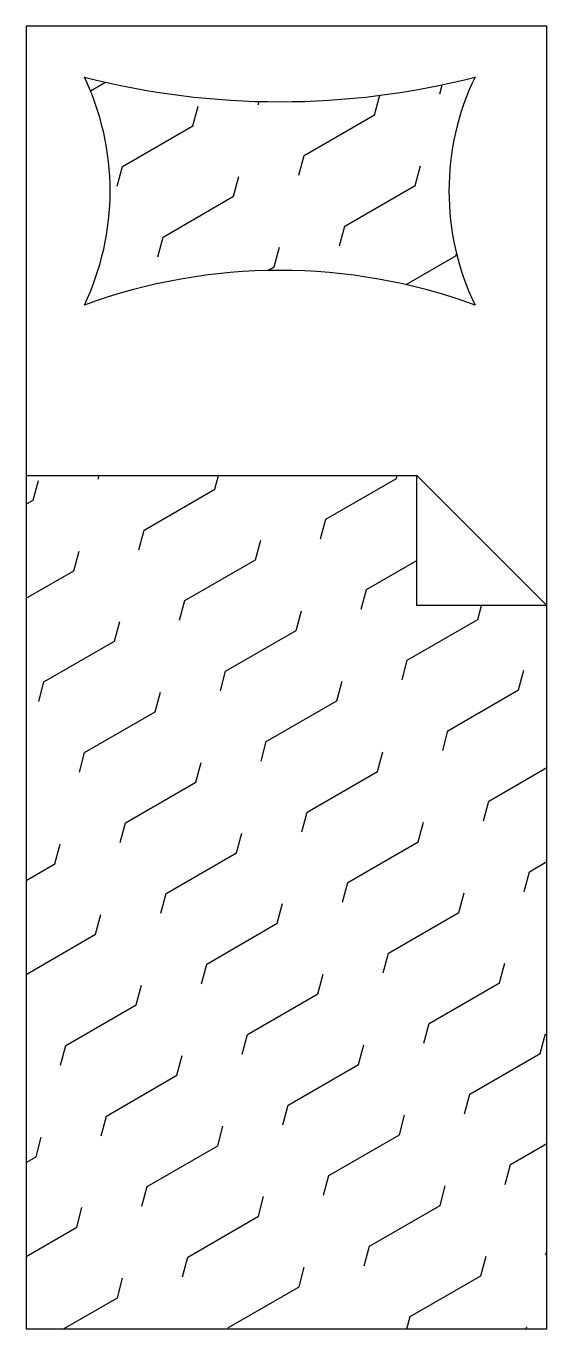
# Model space of a CAD drawing. Extents: x 237.37 to 238.17, y 107.07 to 109.07.
import ezdxf

# ---------------------------------------------------------------- set-up
doc = ezdxf.new("R2010")
doc.units = 0
doc.header["$MEASUREMENT"] = 0
doc.layers.get('0').update_dxf_attribs({"linetype": 'CONTINUOUS'})
doc.layers.add('01', color=1, linetype='CONTINUOUS')

# ---------------------------------------------------------------- blocks, each defined once
blk = doc.blocks.new('*X0')
at = {"color": 0}
for p, q in [((3.4061, 4.1316), (3.4293, 4.145)), ((3.9426, 4.1271), (3.9463, 4.1411)), ((3.8424, 4.0948), (3.8504, 4.1248)), ((3.5634, 4.078), (3.5715, 4.1082)), ((3.6635, 4.1104), (3.6649, 4.1154)), ((3.7341, 4.0323), (3.8424, 4.0948)), ((3.4551, 4.0155), (3.5634, 4.078)), ((3.726, 4.0021), (3.7341, 4.0323)), ((3.447, 3.9854), (3.4551, 4.0155)), ((3.9049, 3.9865), (3.913, 4.0167)), ((3.6259, 3.9698), (3.634, 4)), ((3.7966, 3.924), (3.9049, 3.9865)), ((3.5176, 3.9073), (3.6259, 3.9698)), ((3.7885, 3.8939), (3.7966, 3.924)), ((3.5095, 3.8771), (3.5176, 3.9073)), ((3.6884, 3.8615), (3.6965, 3.8917)), ((3.9674, 3.8783), (3.9683, 3.8817)), ((3.6786, 3.8559), (3.6884, 3.8615)), ((3.891, 3.8342), (3.9674, 3.8783)), ((3.418, 3.5356), (3.4196, 3.5414)), ((3.5969, 3.52), (3.6026, 3.5414)), ((3.8759, 3.5368), (3.8771, 3.5414)), ((3.3179, 3.5033), (3.326, 3.5335)), ((3.4886, 3.4575), (3.5969, 3.52)), ((3.7676, 3.4743), (3.8759, 3.5368)), ((3.3071, 3.4971), (3.3179, 3.5033)), ((3.7595, 3.4441), (3.7676, 3.4743)), ((3.4805, 3.4273), (3.4886, 3.4575)), ((3.6594, 3.4118), (3.6675, 3.442)), ((3.3804, 3.395), (3.3885, 3.4252)), ((3.5511, 3.3493), (3.6594, 3.4118)), ((3.8301, 3.366), (3.9071, 3.4105)), ((3.3071, 3.3528), (3.3804, 3.395)), ((3.822, 3.3358), (3.8301, 3.366)), ((3.543, 3.3191), (3.5511, 3.3493)), ((4.0009, 3.3203), (4.0066, 3.3414)), ((3.7219, 3.3035), (3.73, 3.3337)), ((3.8926, 3.2578), (4.0009, 3.3203)), ((3.4429, 3.2868), (3.451, 3.317)), ((3.6136, 3.241), (3.7219, 3.3035)), ((3.3346, 3.2243), (3.4429, 3.2868)), ((3.6055, 3.2108), (3.6136, 3.241)), ((3.8845, 3.2276), (3.8926, 3.2578)), ((4.0634, 3.212), (4.0715, 3.2422)), ((3.3265, 3.1941), (3.3346, 3.2243)), ((3.7844, 3.1953), (3.7925, 3.2255)), ((3.5054, 3.1785), (3.5135, 3.2087)), ((3.9551, 3.1495), (4.0634, 3.212)), ((3.6761, 3.1328), (3.7844, 3.1953)), ((3.3971, 3.116), (3.5054, 3.1785)), ((3.947, 3.1193), (3.9551, 3.1495)), ((3.668, 3.1026), (3.6761, 3.1328)), ((3.389, 3.0858), (3.3971, 3.116)), ((3.5679, 3.0703), (3.576, 3.1005)), ((3.8469, 3.087), (3.855, 3.1172)), ((3.7386, 3.0245), (3.8469, 3.087)), ((4.0176, 3.0413), (4.1071, 3.0929)), ((3.4596, 3.0078), (3.5679, 3.0703)), ((4.0095, 3.0111), (4.0176, 3.0413)), ((3.7305, 2.9943), (3.7386, 3.0245)), ((3.4515, 2.9776), (3.4596, 3.0078)), ((3.9094, 2.9788), (3.9175, 3.009)), ((3.6304, 2.962), (3.6385, 2.9922)), ((3.3514, 2.9453), (3.3594, 2.9755)), ((3.5221, 2.8995), (3.6304, 2.962)), ((3.8011, 2.9163), (3.9094, 2.9788)), ((3.3071, 2.9197), (3.3514, 2.9453)), ((4.0801, 2.933), (4.1071, 2.9486)), ((4.072, 2.9028), (4.0801, 2.933)), ((3.793, 2.8861), (3.8011, 2.9163)), ((3.9719, 2.8705), (3.98, 2.9007)), ((3.514, 2.8693), (3.5221, 2.8995)), ((3.6929, 2.8538), (3.701, 2.884)), ((3.4139, 2.837), (3.4219, 2.8672)), ((3.8636, 2.808), (3.9719, 2.8705)), ((3.5846, 2.7913), (3.6929, 2.8538)), ((3.3071, 2.7754), (3.4139, 2.837)), ((3.8555, 2.7778), (3.8636, 2.808)), ((3.5765, 2.7611), (3.5846, 2.7913)), ((4.0344, 2.7623), (4.0425, 2.7924)), ((3.7554, 2.7455), (3.7635, 2.7757)), ((3.9261, 2.6998), (4.0344, 2.7623)), ((3.4764, 2.7288), (3.4844, 2.759)), ((3.6471, 2.683), (3.7554, 2.7455)), ((3.3681, 2.6663), (3.4764, 2.7288)), ((3.639, 2.6528), (3.6471, 2.683)), ((3.918, 2.6696), (3.9261, 2.6998)), ((4.0969, 2.654), (4.105, 2.6842)), ((3.36, 2.6361), (3.3681, 2.6663)), ((3.8179, 2.6373), (3.826, 2.6674)), ((3.5389, 2.6205), (3.5469, 2.6507)), ((3.9886, 2.5915), (4.0969, 2.654)), ((3.4306, 2.558), (3.5389, 2.6205)), ((3.7096, 2.5748), (3.8179, 2.6373)), ((3.9805, 2.5613), (3.9886, 2.5915)), ((3.7015, 2.5446), (3.7096, 2.5748)), ((3.4225, 2.5278), (3.4306, 2.558)), ((3.6014, 2.5123), (3.6094, 2.5424)), ((3.8804, 2.529), (3.8885, 2.5592)), ((3.3224, 2.4955), (3.3304, 2.5257)), ((3.7721, 2.4665), (3.8804, 2.529)), ((3.4931, 2.4498), (3.6014, 2.5123)), ((4.0511, 2.4833), (4.1071, 2.5156)), ((3.3071, 2.4867), (3.3224, 2.4955)), ((4.043, 2.4531), (4.0511, 2.4833)), ((3.764, 2.4363), (3.7721, 2.4665)), ((3.485, 2.4196), (3.4931, 2.4498)), ((3.9429, 2.4208), (3.951, 2.4509)), ((3.6639, 2.404), (3.6719, 2.4342)), ((3.8346, 2.3583), (3.9429, 2.4208)), ((3.3849, 2.3873), (3.3929, 2.4174)), ((3.5556, 2.3415), (3.6639, 2.404)), ((3.3071, 2.3424), (3.3849, 2.3873)), ((3.5475, 2.3113), (3.5556, 2.3415)), ((3.8265, 2.3281), (3.8346, 2.3583)), ((4.0054, 2.3125), (4.0135, 2.3427)), ((4.1055, 2.3448), (4.1071, 2.3508)), ((3.7264, 2.2958), (3.7344, 2.3259)), ((3.4474, 2.279), (3.4554, 2.3092)), ((3.8971, 2.25), (4.0054, 2.3125)), ((3.6181, 2.2333), (3.7264, 2.2958)), ((3.3645, 2.2312), (3.4474, 2.279)), ((3.8921, 2.2312), (3.8971, 2.25)), ((3.6176, 2.2312), (3.6181, 2.2333)), ((4.0751, 2.2312), (4.076, 2.2344))]:
    blk.add_line(p, q, dxfattribs=at)

msp = doc.modelspace()

# ---------------------------------------------------------------- linework, layer by layer
at = {"layer": '01'}
msp.add_lwpolyline([(237.374, 107.0714), (238.174, 107.0714), (238.174, 109.0714), (237.374, 109.0714)], close=True, dxfattribs=at)
msp.add_lwpolyline([(237.4636, 108.6432, 0.225653), (237.4636, 108.9932, 0.126468), (238.0636, 108.9932, 0.229183), (238.0636, 108.6432, 0.177215), (237.4636, 108.6432, -1.753133)], format="xyb", dxfattribs=at)
msp.add_lwpolyline([(237.374, 108.3817), (237.974, 108.3817), (238.174, 108.1817), (237.974, 108.1817), (237.974, 108.3817)], dxfattribs=at)

# ---------------------------------------------------------------- block references
msp.add_blockref('*X0', (234.0669, 104.8403), dxfattribs=at)

doc.saveas('drawing.dxf')
